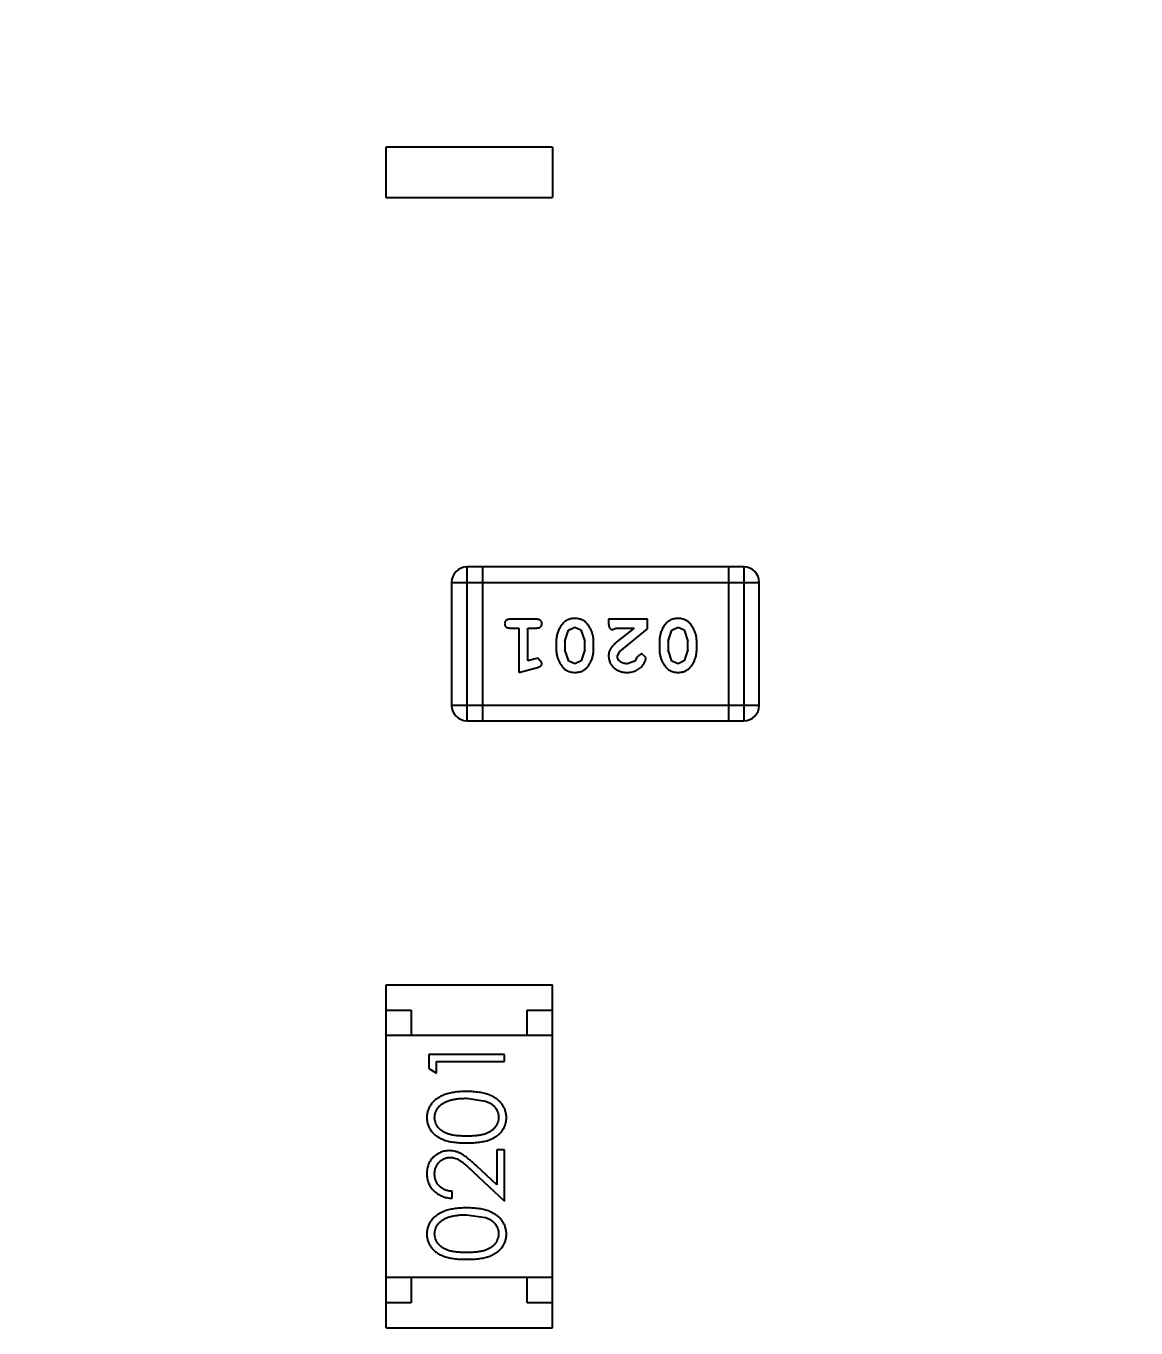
# Model space of a CAD drawing. Header units: millimetres. Extents: x 10 to 132, y -13 to 46.
# Drawn here: x 109.591 to 111.791, y 26.967 to 29.548 of the extents above; entities that cross this region are included whole.
import ezdxf

# ---------------------------------------------------------------- set-up
doc = ezdxf.new("R2010")
doc.units = ezdxf.units.MM
doc.header["$LTSCALE"] = 1.21
doc.header["$MEASUREMENT"] = 0
doc.header["$PDMODE"] = 3
doc.header["$PDSIZE"] = 0.3125
doc.layers.get('0').update_dxf_attribs({"linetype": 'CONTINUOUS'})
doc.layers.get('DEFPOINTS').update_dxf_attribs({"linetype": 'CONTINUOUS'})
doc.layers.add('Dim', color=3, linetype='CONTINUOUS', lineweight=25)
doc.styles.get("Standard").update_dxf_attribs({"font": 'txt', "width": 0.8})
doc.dimstyles.get("Standard").update_dxf_attribs({"dimtxt": 0.15625, "dimasz": 0.1875, "dimexe": 0.125, "dimexo": 0.0625, "dimgap": 0.09, "dimtad": 0, "dimtih": 1, "dimtoh": 1, "dimzin": 4, "dimdsep": 46, "dimtxsty": 'Standard', "dimblk": '_FILLED', "dimblk1": '_FILLED', "dimblk2": '_FILLED', "dimcen": 0.09, "dimazin": 1, "dimtp": 0.01, "dimtm": 0.01, "dimtfac": 1, "dimtofl": 0, "dimtmove": 0, "dimatfit": 3, "dimldrblk": '_FILLED', "dimfxl": 1, "dimtolj": 1, "dimtzin": 4, "dimarcsym": 0})

# ---------------------------------------------------------------- blocks, each defined once
blk = doc.blocks.new('_FILLED')
at = {"color": 0, "linetype": 'ByBlock'}
blk.add_solid([(0, 0), (-1, 0.1667), (-1, -0.1667)], dxfattribs=at)
blk = doc.blocks.new('*D41')
at = {"color": 0, "linetype": 'ByBlock', "lineweight": -2}
for p, q in [((96.2435, 28.0379), (96.2435, 39.6225)), ((119.1035, 27.9498), (119.1035, 39.6225)), ((96.2435, 39.56), (106.0285, 39.56)), ((119.1035, 39.56), (109.3185, 39.56))]:
    blk.add_line(p, q, dxfattribs=at)
at = {"layer": 'DEFPOINTS', "color": 0, "linetype": 'ByBlock'}
for p in [(96.2435, 28.0067), (119.1035, 27.9185)]:
    blk.add_point(p, dxfattribs=at)
at = {"color": 0, "linetype": 'ByBlock', "lineweight": -2, "rotation": 180}
blk.add_blockref('_FILLED', (96.2435, 39.56), dxfattribs=at)
at = {"color": 0, "linetype": 'ByBlock', "lineweight": -2}
blk.add_blockref('_FILLED', (119.1035, 39.56), dxfattribs=at)
at = {"color": 0, "linetype": 'ByBlock', "lineweight": -2, "insert": (107.6735, 39.56), "char_height": 1, "attachment_point": 5}
blk.add_mtext('\\A1;22.86', dxfattribs=at)

msp = doc.modelspace()

# ---------------------------------------------------------------- linework, layer by layer
at = {"color": 7, "linetype": 'Continuous'}
for p, q in [((110.3043, 29.3079), (110.3043, 29.2079)), ((110.6343, 29.3079), (110.3043, 29.3079)), ((110.6343, 29.3079), (110.6343, 29.2079)), ((110.3043, 29.2079), (110.6343, 29.2079)), ((110.465, 28.1708), (110.465, 28.4756)), ((111.0137, 28.4756), (110.465, 28.4756)), ((110.4955, 28.4756), (110.4955, 28.1708)), ((110.9832, 28.4756), (110.9832, 28.1708)), ((111.0137, 28.4756), (111.0137, 28.1708)), ((110.4345, 28.4451), (110.4345, 28.2013)), ((110.4345, 28.4451), (111.0441, 28.4451)), ((111.0441, 28.2013), (111.0441, 28.4451)), ((110.6025, 28.372), (110.5506, 28.372)), ((110.7456, 28.372), (110.7456, 28.3641)), ((110.8227, 28.372), (110.7456, 28.372)), ((110.8227, 28.3531), (110.8227, 28.372)), ((110.5506, 28.3546), (110.5679, 28.3546)), ((110.5679, 28.3546), (110.5679, 28.2665)), ((110.5852, 28.2897), (110.5852, 28.3546)), ((110.5852, 28.3546), (110.6025, 28.3546)), ((110.6591, 28.3286), (110.6664, 28.3504)), ((110.6664, 28.3504), (110.6786, 28.3562)), ((110.6786, 28.3562), (110.6908, 28.3509)), ((110.6908, 28.3509), (110.6984, 28.3286)), ((110.7543, 28.3515), (110.7598, 28.3546)), ((110.7598, 28.3546), (110.796, 28.3546)), ((110.796, 28.3546), (110.7624, 28.3276)), ((110.7677, 28.3081), (110.8227, 28.3531)), ((110.8636, 28.3286), (110.8709, 28.3504)), ((110.8709, 28.3504), (110.8832, 28.3562)), ((110.8832, 28.3562), (110.8953, 28.3509)), ((110.8953, 28.3509), (110.9029, 28.3286)), ((110.6418, 28.3289), (110.6418, 28.3112)), ((110.6591, 28.3286), (110.6591, 28.3114)), ((110.6984, 28.3114), (110.6984, 28.3286)), ((110.7157, 28.3112), (110.7157, 28.3289)), ((110.8463, 28.3289), (110.8463, 28.3112)), ((110.8636, 28.3286), (110.8636, 28.3114)), ((110.9029, 28.3114), (110.9029, 28.3286)), ((110.9203, 28.3112), (110.9203, 28.3289)), ((110.6002, 28.2938), (110.5852, 28.2897)), ((110.6056, 28.2949), (110.6002, 28.2938)), ((110.6135, 28.2856), (110.6056, 28.2949)), ((110.6667, 28.2891), (110.6591, 28.3114)), ((110.6788, 28.2839), (110.6667, 28.2891)), ((110.6912, 28.2897), (110.6788, 28.2839)), ((110.6984, 28.3114), (110.6912, 28.2897)), ((110.7629, 28.2984), (110.7677, 28.3081)), ((110.7973, 28.2892), (110.7824, 28.2839)), ((110.8023, 28.2977), (110.7973, 28.2892)), ((110.8107, 28.3043), (110.8023, 28.2977)), ((110.8196, 28.2959), (110.8107, 28.3043)), ((110.8712, 28.2891), (110.8636, 28.3114)), ((110.8833, 28.2839), (110.8712, 28.2891)), ((110.8957, 28.2897), (110.8833, 28.2839)), ((110.9029, 28.3114), (110.8957, 28.2897)), ((110.5679, 28.2665), (110.6044, 28.2764)), ((111.0441, 28.2013), (110.4345, 28.2013)), ((110.465, 28.1708), (111.0137, 28.1708)), ((110.3045, 26.9671), (110.3045, 27.6471)), ((110.3045, 27.6471), (110.6345, 27.6471)), ((110.6345, 26.9671), (110.6345, 27.6471)), ((110.3045, 27.5971), (110.3545, 27.5971)), ((110.3545, 27.5971), (110.3545, 27.5471)), ((110.5845, 27.5471), (110.5845, 27.5971)), ((110.5845, 27.5971), (110.6345, 27.5971)), ((110.6345, 27.5471), (110.3045, 27.5471)), ((110.3892, 27.5089), (110.3892, 27.4812)), ((110.5392, 27.5089), (110.3892, 27.5089)), ((110.4046, 27.4724), (110.4046, 27.4955)), ((110.4046, 27.4955), (110.5392, 27.4955)), ((110.5392, 27.4955), (110.5392, 27.5089)), ((110.3892, 27.4812), (110.4046, 27.4724)), ((110.4642, 27.4224), (110.5019, 27.4167)), ((110.5238, 27.3205), (110.5238, 27.2507)), ((110.5392, 27.3205), (110.5238, 27.3205)), ((110.5392, 27.2186), (110.5392, 27.3205)), ((110.5238, 27.2507), (110.4837, 27.2882)), ((110.4771, 27.2767), (110.5392, 27.2186)), ((110.4353, 27.2243), (110.4353, 27.2378)), ((110.4642, 27.1916), (110.5019, 27.186)), ((110.6345, 27.0671), (110.3045, 27.0671)), ((110.3545, 27.0671), (110.3545, 27.0171)), ((110.5845, 27.0171), (110.5845, 27.0671)), ((110.3545, 27.0171), (110.3045, 27.0171)), ((110.6345, 27.0171), (110.5845, 27.0171)), ((110.3045, 26.9671), (110.6345, 26.9671))]:
    msp.add_line(p, q, dxfattribs=at)
for centre, start, end in [((110.465, 28.4451), 90, 180), ((111.0137, 28.4451), 0, 90), ((110.465, 28.2013), 180, 270), ((111.0137, 28.2013), 270, 0)]:
    msp.add_arc(centre, 0.0305, start, end, dxfattribs=at)
for points, knots in [([(110.5506, 28.372), (110.5497, 28.3719), (110.548, 28.3719), (110.5457, 28.3714), (110.5437, 28.3707), (110.5422, 28.3696), (110.541, 28.3683), (110.5402, 28.3668), (110.5396, 28.3651), (110.5396, 28.3639), (110.5395, 28.3633)], [0, 0, 0, 0, 0.169012, 0.317488, 0.445429, 0.560977, 0.67065, 0.776666, 0.88492, 1, 1, 1, 1]), ([(110.5395, 28.3633), (110.5396, 28.3627), (110.5396, 28.3615), (110.5401, 28.3598), (110.541, 28.3583), (110.5422, 28.357), (110.5437, 28.3559), (110.5457, 28.3552), (110.548, 28.3547), (110.5497, 28.3547), (110.5506, 28.3546)], [0, 0, 0, 0, 0.11517, 0.223509, 0.328254, 0.438012, 0.553651, 0.682263, 0.830856, 1, 1, 1, 1]), ([(110.6135, 28.3633), (110.6135, 28.3639), (110.6134, 28.3651), (110.6129, 28.3668), (110.6121, 28.3683), (110.6109, 28.3696), (110.6093, 28.3707), (110.6074, 28.3714), (110.6051, 28.3719), (110.6034, 28.3719), (110.6025, 28.372)], [0, 0, 0, 0, 0.115051, 0.223278, 0.329269, 0.437893, 0.554681, 0.682591, 0.83103, 1, 1, 1, 1]), ([(110.6025, 28.3546), (110.6034, 28.3547), (110.6051, 28.3547), (110.6074, 28.3552), (110.6093, 28.3559), (110.6109, 28.357), (110.612, 28.3583), (110.6129, 28.3598), (110.6134, 28.3615), (110.6135, 28.3627), (110.6135, 28.3633)], [0, 0, 0, 0, 0.169102, 0.317658, 0.446239, 0.563118, 0.671828, 0.776546, 0.884858, 1, 1, 1, 1]), ([(110.6787, 28.3735), (110.6773, 28.3735), (110.6744, 28.3734), (110.6703, 28.3727), (110.6665, 28.3716), (110.6629, 28.37), (110.6596, 28.368), (110.6566, 28.3654), (110.6538, 28.3625), (110.6513, 28.3591), (110.6491, 28.3555), (110.6472, 28.3518), (110.6455, 28.3481), (110.6441, 28.3444), (110.6431, 28.3406), (110.6423, 28.3367), (110.6419, 28.3328), (110.6418, 28.3302), (110.6418, 28.3289)], [0, 0, 0, 0, 0.067217, 0.131051, 0.19272, 0.252824, 0.312745, 0.373449, 0.436041, 0.501494, 0.567761, 0.632087, 0.695096, 0.757109, 0.817993, 0.878657, 0.939311, 1, 1, 1, 1]), ([(110.7157, 28.3289), (110.7157, 28.33), (110.7157, 28.3321), (110.7154, 28.3353), (110.7149, 28.3384), (110.7142, 28.3415), (110.7133, 28.3446), (110.7122, 28.3475), (110.7109, 28.3505), (110.7095, 28.3534), (110.7079, 28.3561), (110.7063, 28.3587), (110.7046, 28.361), (110.703, 28.3631), (110.7013, 28.3649), (110.6996, 28.3666), (110.6978, 28.368), (110.6955, 28.3696), (110.6923, 28.3712), (110.6881, 28.3726), (110.6835, 28.3734), (110.6803, 28.3735), (110.6787, 28.3735)], [0, 0, 0, 0, 0.049886, 0.09882, 0.148132, 0.19689, 0.246038, 0.295176, 0.345305, 0.395692, 0.445312, 0.491875, 0.535813, 0.577009, 0.616081, 0.652689, 0.687585, 0.720206, 0.785062, 0.85223, 0.923759, 1, 1, 1, 1]), ([(110.7456, 28.3641), (110.7457, 28.363), (110.7457, 28.361), (110.7461, 28.3583), (110.7468, 28.3561), (110.7479, 28.3543), (110.7492, 28.3531), (110.7507, 28.3522), (110.7524, 28.3516), (110.7536, 28.3515), (110.7543, 28.3515)], [0, 0, 0, 0, 0.1844, 0.34094, 0.473574, 0.586824, 0.690029, 0.789175, 0.890445, 1, 1, 1, 1]), ([(110.8832, 28.3735), (110.8818, 28.3735), (110.8789, 28.3734), (110.8749, 28.3727), (110.871, 28.3716), (110.8674, 28.37), (110.8641, 28.368), (110.8611, 28.3654), (110.8583, 28.3625), (110.8558, 28.3591), (110.8536, 28.3555), (110.8517, 28.3518), (110.85, 28.3481), (110.8487, 28.3444), (110.8476, 28.3406), (110.8468, 28.3367), (110.8464, 28.3328), (110.8463, 28.3302), (110.8463, 28.3289)], [0, 0, 0, 0, 0.067217, 0.131051, 0.19272, 0.252824, 0.312745, 0.373449, 0.436041, 0.501494, 0.567761, 0.632087, 0.695096, 0.757109, 0.817993, 0.878657, 0.939311, 1, 1, 1, 1]), ([(110.9203, 28.3289), (110.9202, 28.33), (110.9202, 28.3321), (110.9199, 28.3353), (110.9194, 28.3384), (110.9187, 28.3415), (110.9178, 28.3446), (110.9167, 28.3475), (110.9154, 28.3505), (110.914, 28.3534), (110.9124, 28.3561), (110.9108, 28.3587), (110.9091, 28.361), (110.9075, 28.3631), (110.9058, 28.3649), (110.9041, 28.3666), (110.9023, 28.368), (110.9, 28.3696), (110.8968, 28.3712), (110.8926, 28.3726), (110.888, 28.3734), (110.8849, 28.3735), (110.8832, 28.3735)], [0, 0, 0, 0, 0.049886, 0.09882, 0.148132, 0.19689, 0.246038, 0.295176, 0.345305, 0.395692, 0.445312, 0.491875, 0.535813, 0.577009, 0.616081, 0.652689, 0.687585, 0.720206, 0.785062, 0.85223, 0.923759, 1, 1, 1, 1]), ([(110.7624, 28.3276), (110.7615, 28.3268), (110.7598, 28.3253), (110.7575, 28.3231), (110.7553, 28.321), (110.7535, 28.319), (110.7519, 28.3172), (110.7505, 28.3154), (110.7494, 28.3138), (110.7483, 28.3117), (110.7472, 28.3091), (110.7463, 28.306), (110.7457, 28.3027), (110.7457, 28.3004), (110.7456, 28.2993)], [0, 0, 0, 0, 0.103002, 0.197728, 0.285279, 0.365235, 0.437224, 0.502446, 0.560545, 0.611446, 0.707576, 0.80349, 0.900532, 1, 1, 1, 1]), ([(110.6418, 28.3112), (110.6418, 28.3101), (110.6419, 28.3079), (110.6422, 28.3048), (110.6427, 28.3016), (110.6434, 28.2985), (110.6443, 28.2955), (110.6454, 28.2925), (110.6467, 28.2895), (110.6482, 28.2866), (110.6498, 28.2839), (110.6514, 28.2813), (110.6531, 28.279), (110.6547, 28.2769), (110.6565, 28.275), (110.6582, 28.2734), (110.6599, 28.272), (110.6623, 28.2704), (110.6654, 28.2688), (110.6696, 28.2675), (110.6742, 28.2667), (110.6773, 28.2666), (110.6789, 28.2665)], [0, 0, 0, 0, 0.049855, 0.099516, 0.148482, 0.19758, 0.246804, 0.296268, 0.346517, 0.397047, 0.446826, 0.49336, 0.537801, 0.579207, 0.617974, 0.654833, 0.689171, 0.722088, 0.786392, 0.853518, 0.924186, 1, 1, 1, 1]), ([(110.6789, 28.2665), (110.6804, 28.2666), (110.6832, 28.2667), (110.6873, 28.2674), (110.6911, 28.2685), (110.6947, 28.2701), (110.698, 28.2721), (110.701, 28.2747), (110.7038, 28.2776), (110.7063, 28.281), (110.7085, 28.2846), (110.7104, 28.2883), (110.7121, 28.292), (110.7134, 28.2958), (110.7145, 28.2995), (110.7152, 28.3034), (110.7157, 28.3073), (110.7157, 28.3099), (110.7157, 28.3112)], [0, 0, 0, 0, 0.06692, 0.130834, 0.19258, 0.252759, 0.312631, 0.373411, 0.436359, 0.501894, 0.568244, 0.632472, 0.69556, 0.757163, 0.818592, 0.878885, 0.939235, 1, 1, 1, 1]), ([(110.7456, 28.2993), (110.7457, 28.2982), (110.7457, 28.296), (110.7462, 28.2928), (110.747, 28.2897), (110.7482, 28.2867), (110.7496, 28.2838), (110.7514, 28.2811), (110.7535, 28.2785), (110.7559, 28.2761), (110.7586, 28.2739), (110.7614, 28.2719), (110.7644, 28.2702), (110.7677, 28.2689), (110.7711, 28.2678), (110.7746, 28.2671), (110.7784, 28.2666), (110.781, 28.2666), (110.7823, 28.2665)], [0, 0, 0, 0, 0.060981, 0.120256, 0.178148, 0.236115, 0.293993, 0.352864, 0.413358, 0.476056, 0.539296, 0.602396, 0.665116, 0.728325, 0.792919, 0.859317, 0.928302, 1, 1, 1, 1]), ([(110.7824, 28.2839), (110.781, 28.2839), (110.7783, 28.284), (110.7745, 28.2848), (110.7711, 28.2862), (110.7683, 28.2881), (110.7659, 28.2904), (110.7642, 28.2929), (110.7631, 28.2956), (110.763, 28.2974), (110.7629, 28.2984)], [0, 0, 0, 0, 0.156344, 0.299348, 0.4327, 0.561, 0.682299, 0.791883, 0.89611, 1, 1, 1, 1]), ([(110.7823, 28.2665), (110.784, 28.2666), (110.7874, 28.2667), (110.7923, 28.2676), (110.797, 28.269), (110.8015, 28.271), (110.8057, 28.2734), (110.8093, 28.2763), (110.8125, 28.2795), (110.815, 28.2831), (110.817, 28.2867), (110.8184, 28.29), (110.8194, 28.293), (110.8195, 28.295), (110.8196, 28.2959)], [0, 0, 0, 0, 0.098286, 0.193983, 0.289056, 0.384352, 0.477435, 0.566197, 0.652355, 0.737986, 0.818188, 0.887401, 0.94802, 1, 1, 1, 1]), ([(110.8463, 28.3112), (110.8463, 28.3101), (110.8464, 28.3079), (110.8467, 28.3048), (110.8472, 28.3016), (110.8479, 28.2985), (110.8488, 28.2955), (110.8499, 28.2925), (110.8512, 28.2895), (110.8527, 28.2866), (110.8543, 28.2839), (110.8559, 28.2813), (110.8576, 28.279), (110.8593, 28.2769), (110.861, 28.275), (110.8627, 28.2734), (110.8644, 28.272), (110.8668, 28.2704), (110.8699, 28.2688), (110.8741, 28.2675), (110.8787, 28.2667), (110.8818, 28.2666), (110.8835, 28.2665)], [0, 0, 0, 0, 0.049855, 0.099516, 0.148482, 0.19758, 0.246804, 0.296268, 0.346517, 0.397047, 0.446826, 0.49336, 0.537801, 0.579207, 0.617974, 0.654833, 0.689171, 0.722088, 0.786392, 0.853518, 0.924186, 1, 1, 1, 1]), ([(110.8835, 28.2665), (110.8849, 28.2666), (110.8877, 28.2667), (110.8918, 28.2674), (110.8956, 28.2685), (110.8992, 28.2701), (110.9025, 28.2721), (110.9055, 28.2747), (110.9083, 28.2776), (110.9108, 28.281), (110.913, 28.2846), (110.9149, 28.2883), (110.9166, 28.292), (110.9179, 28.2958), (110.919, 28.2995), (110.9197, 28.3034), (110.9202, 28.3073), (110.9202, 28.3099), (110.9203, 28.3112)], [0, 0, 0, 0, 0.06692, 0.130834, 0.19258, 0.252759, 0.312631, 0.373411, 0.436359, 0.501894, 0.568244, 0.632472, 0.69556, 0.757163, 0.818592, 0.878885, 0.939235, 1, 1, 1, 1]), ([(110.6044, 28.2764), (110.6053, 28.2767), (110.6069, 28.2772), (110.6089, 28.278), (110.6106, 28.2789), (110.6118, 28.2799), (110.6126, 28.2811), (110.6131, 28.2825), (110.6135, 28.284), (110.6135, 28.285), (110.6135, 28.2856)], [0, 0, 0, 0, 0.187321, 0.344927, 0.475328, 0.579604, 0.674244, 0.773631, 0.882025, 1, 1, 1, 1]), ([(110.4642, 27.4359), (110.4619, 27.4358), (110.4574, 27.4358), (110.4509, 27.4355), (110.4447, 27.435), (110.4388, 27.4342), (110.4333, 27.4332), (110.4282, 27.4321), (110.4235, 27.4307), (110.4191, 27.4291), (110.415, 27.4273), (110.4111, 27.4254), (110.4076, 27.4232), (110.4043, 27.421), (110.4012, 27.4186), (110.3985, 27.416), (110.3959, 27.4133), (110.3937, 27.4104), (110.3917, 27.4074), (110.39, 27.4043), (110.3886, 27.4012), (110.3874, 27.3979), (110.3865, 27.3946), (110.3858, 27.3912), (110.3854, 27.3877), (110.3853, 27.3853), (110.3853, 27.3841)], [0, 0, 0, 0, 0.065278, 0.127205, 0.186168, 0.241675, 0.294115, 0.343609, 0.390387, 0.434463, 0.476646, 0.517002, 0.555936, 0.593716, 0.630057, 0.665601, 0.700745, 0.734917, 0.768681, 0.802087, 0.834849, 0.867433, 0.900138, 0.932806, 0.966212, 1, 1, 1, 1]), ([(110.543, 27.3841), (110.543, 27.3853), (110.543, 27.3877), (110.5425, 27.3912), (110.5419, 27.3946), (110.5409, 27.398), (110.5397, 27.4012), (110.5383, 27.4044), (110.5365, 27.4075), (110.5345, 27.4105), (110.5323, 27.4134), (110.5298, 27.4161), (110.527, 27.4187), (110.5239, 27.4211), (110.5206, 27.4234), (110.5171, 27.4255), (110.5133, 27.4274), (110.5092, 27.4292), (110.5048, 27.4308), (110.5001, 27.4321), (110.495, 27.4333), (110.4895, 27.4342), (110.4837, 27.4349), (110.4775, 27.4355), (110.471, 27.4358), (110.4665, 27.4358), (110.4642, 27.4359)], [0, 0, 0, 0, 0.033824, 0.067298, 0.10028, 0.133019, 0.165736, 0.198792, 0.232372, 0.266409, 0.301016, 0.336196, 0.371972, 0.408574, 0.446394, 0.485225, 0.525372, 0.567224, 0.611081, 0.65775, 0.70702, 0.759235, 0.814484, 0.873227, 0.934937, 1, 1, 1, 1]), ([(110.4007, 27.3845), (110.4008, 27.3862), (110.401, 27.3895), (110.4022, 27.3943), (110.4044, 27.399), (110.4067, 27.4027), (110.409, 27.4056), (110.411, 27.4076), (110.4132, 27.4096), (110.4157, 27.4114), (110.4184, 27.4131), (110.4214, 27.4146), (110.4245, 27.4161), (110.4279, 27.4174), (110.4316, 27.4186), (110.4355, 27.4196), (110.4397, 27.4204), (110.4441, 27.4212), (110.4488, 27.4217), (110.4537, 27.4222), (110.4588, 27.4223), (110.4624, 27.4224), (110.4642, 27.4224)], [0, 0, 0, 0, 0.059689, 0.119507, 0.181075, 0.246162, 0.279894, 0.314468, 0.350403, 0.387474, 0.426147, 0.466624, 0.508745, 0.553328, 0.600058, 0.649177, 0.700552, 0.754894, 0.811825, 0.871514, 0.934319, 1, 1, 1, 1]), ([(110.5019, 27.4167), (110.5029, 27.4163), (110.505, 27.4156), (110.5079, 27.4142), (110.5106, 27.4128), (110.5132, 27.4112), (110.5155, 27.4094), (110.5176, 27.4076), (110.5195, 27.4056), (110.5218, 27.4028), (110.5241, 27.3991), (110.5261, 27.3944), (110.5274, 27.3895), (110.5276, 27.3862), (110.5276, 27.3845)], [0, 0, 0, 0, 0.075949, 0.148549, 0.218996, 0.286119, 0.351826, 0.416074, 0.478265, 0.540325, 0.660405, 0.774606, 0.887187, 1, 1, 1, 1]), ([(110.3853, 27.3841), (110.3853, 27.3829), (110.3854, 27.3806), (110.3858, 27.3771), (110.3864, 27.3737), (110.3874, 27.3705), (110.3886, 27.3672), (110.39, 27.3641), (110.3917, 27.3611), (110.3937, 27.3581), (110.3959, 27.3553), (110.3983, 27.3527), (110.4011, 27.3502), (110.404, 27.3479), (110.4072, 27.3457), (110.4107, 27.3437), (110.4144, 27.3419), (110.4183, 27.3402), (110.4227, 27.3387), (110.4274, 27.3374), (110.4325, 27.3363), (110.438, 27.3355), (110.444, 27.3348), (110.4504, 27.3343), (110.4572, 27.334), (110.4618, 27.334), (110.4642, 27.3339)], [0, 0, 0, 0, 0.033742, 0.066533, 0.099153, 0.13154, 0.164087, 0.196563, 0.229707, 0.263315, 0.297504, 0.331686, 0.366482, 0.4021, 0.438958, 0.476748, 0.515985, 0.556589, 0.599519, 0.645765, 0.695487, 0.748721, 0.805687, 0.866754, 0.931405, 1, 1, 1, 1]), ([(110.4642, 27.3474), (110.4622, 27.3474), (110.4583, 27.3474), (110.4526, 27.3477), (110.4473, 27.348), (110.4424, 27.3485), (110.4379, 27.3491), (110.4337, 27.35), (110.43, 27.3509), (110.4266, 27.352), (110.4235, 27.3532), (110.4206, 27.3546), (110.4179, 27.3561), (110.4154, 27.3577), (110.413, 27.3594), (110.4109, 27.3613), (110.4089, 27.3633), (110.4067, 27.3662), (110.4043, 27.37), (110.4022, 27.3747), (110.401, 27.3796), (110.4008, 27.3829), (110.4007, 27.3845)], [0, 0, 0, 0, 0.073302, 0.142286, 0.206253, 0.266017, 0.321612, 0.372532, 0.419497, 0.462398, 0.502825, 0.541489, 0.579034, 0.615143, 0.650298, 0.684912, 0.718701, 0.752189, 0.817245, 0.879117, 0.939613, 1, 1, 1, 1]), ([(110.5276, 27.3845), (110.5276, 27.3829), (110.5274, 27.3796), (110.5261, 27.3747), (110.524, 27.37), (110.5216, 27.3662), (110.5193, 27.3634), (110.5174, 27.3613), (110.5153, 27.3594), (110.5129, 27.3576), (110.5104, 27.356), (110.5077, 27.3545), (110.5048, 27.3532), (110.5017, 27.3519), (110.4983, 27.3508), (110.4945, 27.3499), (110.4904, 27.3492), (110.4859, 27.3485), (110.481, 27.348), (110.4757, 27.3477), (110.4701, 27.3474), (110.4662, 27.3474), (110.4642, 27.3474)], [0, 0, 0, 0, 0.060034, 0.120278, 0.182348, 0.247919, 0.281641, 0.315701, 0.350322, 0.385703, 0.421819, 0.459196, 0.497866, 0.538301, 0.58121, 0.628183, 0.679403, 0.734699, 0.794074, 0.858416, 0.927049, 1, 1, 1, 1]), ([(110.4642, 27.3339), (110.4666, 27.334), (110.4713, 27.334), (110.478, 27.3343), (110.4844, 27.3348), (110.4903, 27.3355), (110.4959, 27.3364), (110.501, 27.3375), (110.5057, 27.3388), (110.5101, 27.3403), (110.5141, 27.342), (110.5178, 27.3439), (110.5213, 27.3459), (110.5245, 27.348), (110.5274, 27.3503), (110.5302, 27.3528), (110.5326, 27.3555), (110.5348, 27.3583), (110.5367, 27.3612), (110.5384, 27.3642), (110.5399, 27.3673), (110.541, 27.3705), (110.5419, 27.3738), (110.5426, 27.3771), (110.543, 27.3806), (110.543, 27.3829), (110.543, 27.3841)], [0, 0, 0, 0, 0.068113, 0.132564, 0.193427, 0.250218, 0.303569, 0.353576, 0.400235, 0.443586, 0.484619, 0.524292, 0.56238, 0.599049, 0.63494, 0.669782, 0.704009, 0.737842, 0.771098, 0.803896, 0.836415, 0.868639, 0.900715, 0.933378, 0.966213, 1, 1, 1, 1]), ([(110.4299, 27.3186), (110.4284, 27.3185), (110.4255, 27.3184), (110.4212, 27.3178), (110.4171, 27.3168), (110.413, 27.3155), (110.4092, 27.3137), (110.4055, 27.3115), (110.4019, 27.309), (110.3986, 27.3061), (110.3954, 27.3029), (110.3928, 27.2993), (110.3905, 27.2956), (110.3885, 27.2916), (110.3871, 27.2873), (110.3861, 27.2828), (110.3854, 27.2781), (110.3854, 27.2749), (110.3853, 27.2732)], [0, 0, 0, 0, 0.06271, 0.123347, 0.183401, 0.242828, 0.302097, 0.36242, 0.423725, 0.487032, 0.550491, 0.612709, 0.674265, 0.73617, 0.799211, 0.863483, 0.930525, 1, 1, 1, 1]), ([(110.4007, 27.2725), (110.4007, 27.2737), (110.4008, 27.2759), (110.4012, 27.2791), (110.4019, 27.2822), (110.4029, 27.2852), (110.4042, 27.288), (110.4057, 27.2907), (110.4076, 27.2933), (110.4097, 27.2957), (110.4119, 27.2979), (110.4144, 27.2998), (110.4169, 27.3014), (110.4195, 27.3028), (110.4223, 27.3038), (110.4251, 27.3045), (110.4281, 27.305), (110.4301, 27.3051), (110.4311, 27.3051)], [0, 0, 0, 0, 0.068027, 0.133505, 0.19695, 0.26027, 0.322741, 0.384982, 0.448465, 0.513424, 0.578224, 0.640011, 0.700094, 0.760067, 0.819012, 0.877878, 0.938035, 1, 1, 1, 1]), ([(110.4837, 27.2882), (110.4822, 27.2896), (110.4792, 27.2924), (110.4749, 27.2964), (110.4707, 27.2999), (110.4669, 27.3031), (110.4632, 27.306), (110.4599, 27.3084), (110.4567, 27.3105), (110.4529, 27.3129), (110.4481, 27.3152), (110.4422, 27.3171), (110.4362, 27.3183), (110.432, 27.3185), (110.4299, 27.3186)], [0, 0, 0, 0, 0.09953, 0.192079, 0.277712, 0.357454, 0.429648, 0.495771, 0.555538, 0.608657, 0.707578, 0.804328, 0.901298, 1, 1, 1, 1]), ([(110.4311, 27.3051), (110.4327, 27.305), (110.436, 27.3049), (110.4408, 27.3039), (110.4454, 27.3022), (110.4492, 27.3002), (110.4523, 27.2981), (110.455, 27.2963), (110.458, 27.2939), (110.4612, 27.2913), (110.4648, 27.2882), (110.4686, 27.2847), (110.4728, 27.2809), (110.4756, 27.2781), (110.4771, 27.2767)], [0, 0, 0, 0, 0.088014, 0.174976, 0.2638, 0.355443, 0.406413, 0.465519, 0.533076, 0.609353, 0.693899, 0.787171, 0.889197, 1, 1, 1, 1]), ([(110.3853, 27.2732), (110.3854, 27.2716), (110.3854, 27.2683), (110.3861, 27.2634), (110.3872, 27.2588), (110.3888, 27.2544), (110.3908, 27.2502), (110.3932, 27.2462), (110.396, 27.2423), (110.3993, 27.2388), (110.403, 27.2355), (110.4069, 27.2326), (110.411, 27.2302), (110.4154, 27.2282), (110.42, 27.2265), (110.4249, 27.2254), (110.43, 27.2246), (110.4335, 27.2244), (110.4353, 27.2243)], [0, 0, 0, 0, 0.06445, 0.126725, 0.187421, 0.247417, 0.306749, 0.366595, 0.427749, 0.490235, 0.553031, 0.614805, 0.676505, 0.738096, 0.801021, 0.864897, 0.931209, 1, 1, 1, 1]), ([(110.4353, 27.2378), (110.434, 27.2379), (110.4314, 27.2382), (110.4276, 27.2389), (110.4241, 27.2398), (110.4207, 27.2411), (110.4177, 27.2426), (110.4148, 27.2443), (110.4122, 27.2463), (110.4098, 27.2486), (110.4077, 27.2511), (110.4058, 27.2537), (110.4042, 27.2564), (110.4029, 27.2594), (110.402, 27.2625), (110.4012, 27.2657), (110.4008, 27.2691), (110.4007, 27.2714), (110.4007, 27.2725)], [0, 0, 0, 0, 0.073648, 0.143686, 0.210962, 0.275557, 0.338064, 0.399311, 0.4594, 0.51934, 0.579024, 0.637809, 0.695959, 0.754122, 0.813113, 0.873453, 0.935561, 1, 1, 1, 1]), ([(110.4642, 27.2051), (110.4619, 27.2051), (110.4574, 27.205), (110.4509, 27.2047), (110.4447, 27.2042), (110.4388, 27.2034), (110.4333, 27.2025), (110.4282, 27.2013), (110.4235, 27.1999), (110.4191, 27.1983), (110.415, 27.1965), (110.4111, 27.1946), (110.4076, 27.1925), (110.4043, 27.1902), (110.4012, 27.1878), (110.3985, 27.1852), (110.3959, 27.1825), (110.3937, 27.1796), (110.3917, 27.1767), (110.39, 27.1736), (110.3886, 27.1704), (110.3874, 27.1671), (110.3865, 27.1638), (110.3858, 27.1604), (110.3854, 27.1569), (110.3853, 27.1545), (110.3853, 27.1533)], [0, 0, 0, 0, 0.065278, 0.127205, 0.186168, 0.241675, 0.294115, 0.343609, 0.390387, 0.434463, 0.476646, 0.517002, 0.555936, 0.593716, 0.630057, 0.665601, 0.700745, 0.734917, 0.768681, 0.802087, 0.834849, 0.867433, 0.900138, 0.932806, 0.966212, 1, 1, 1, 1]), ([(110.543, 27.1533), (110.543, 27.1545), (110.543, 27.1569), (110.5425, 27.1604), (110.5419, 27.1638), (110.5409, 27.1672), (110.5397, 27.1704), (110.5383, 27.1736), (110.5365, 27.1767), (110.5345, 27.1797), (110.5323, 27.1826), (110.5298, 27.1854), (110.527, 27.188), (110.5239, 27.1904), (110.5206, 27.1926), (110.5171, 27.1947), (110.5133, 27.1966), (110.5092, 27.1984), (110.5048, 27.2), (110.5001, 27.2013), (110.495, 27.2025), (110.4895, 27.2035), (110.4837, 27.2042), (110.4775, 27.2047), (110.471, 27.205), (110.4665, 27.2051), (110.4642, 27.2051)], [0, 0, 0, 0, 0.033824, 0.067298, 0.10028, 0.133019, 0.165736, 0.198792, 0.232372, 0.266409, 0.301016, 0.336196, 0.371972, 0.408574, 0.446394, 0.485225, 0.525372, 0.567224, 0.611081, 0.65775, 0.70702, 0.759235, 0.814484, 0.873227, 0.934937, 1, 1, 1, 1]), ([(110.4007, 27.1538), (110.4008, 27.1554), (110.401, 27.1587), (110.4022, 27.1635), (110.4044, 27.1682), (110.4067, 27.172), (110.409, 27.1748), (110.411, 27.1769), (110.4132, 27.1788), (110.4157, 27.1806), (110.4184, 27.1823), (110.4214, 27.1839), (110.4245, 27.1853), (110.4279, 27.1866), (110.4316, 27.1878), (110.4355, 27.1889), (110.4397, 27.1897), (110.4441, 27.1904), (110.4488, 27.1909), (110.4537, 27.1914), (110.4588, 27.1916), (110.4624, 27.1916), (110.4642, 27.1916)], [0, 0, 0, 0, 0.059689, 0.119507, 0.181075, 0.246162, 0.279894, 0.314468, 0.350403, 0.387474, 0.426147, 0.466624, 0.508745, 0.553328, 0.600058, 0.649177, 0.700552, 0.754894, 0.811825, 0.871514, 0.934319, 1, 1, 1, 1]), ([(110.5019, 27.186), (110.5029, 27.1856), (110.505, 27.1848), (110.5079, 27.1835), (110.5106, 27.182), (110.5132, 27.1804), (110.5155, 27.1787), (110.5176, 27.1768), (110.5195, 27.1748), (110.5218, 27.172), (110.5241, 27.1683), (110.5261, 27.1636), (110.5274, 27.1587), (110.5276, 27.1554), (110.5276, 27.1538)], [0, 0, 0, 0, 0.075949, 0.148549, 0.218996, 0.286119, 0.351826, 0.416074, 0.478265, 0.540325, 0.660405, 0.774606, 0.887187, 1, 1, 1, 1]), ([(110.3853, 27.1533), (110.3853, 27.1521), (110.3854, 27.1498), (110.3858, 27.1463), (110.3864, 27.143), (110.3874, 27.1397), (110.3886, 27.1365), (110.39, 27.1334), (110.3917, 27.1303), (110.3937, 27.1274), (110.3959, 27.1246), (110.3983, 27.1219), (110.4011, 27.1194), (110.404, 27.1171), (110.4072, 27.115), (110.4107, 27.1129), (110.4144, 27.1111), (110.4183, 27.1094), (110.4227, 27.108), (110.4274, 27.1067), (110.4325, 27.1056), (110.438, 27.1047), (110.444, 27.104), (110.4504, 27.1035), (110.4572, 27.1032), (110.4618, 27.1032), (110.4642, 27.1032)], [0, 0, 0, 0, 0.033742, 0.066533, 0.099153, 0.13154, 0.164087, 0.196563, 0.229707, 0.263315, 0.297504, 0.331686, 0.366482, 0.4021, 0.438958, 0.476748, 0.515985, 0.556589, 0.599519, 0.645765, 0.695487, 0.748721, 0.805687, 0.866754, 0.931405, 1, 1, 1, 1]), ([(110.4642, 27.1166), (110.4622, 27.1166), (110.4583, 27.1166), (110.4526, 27.1169), (110.4473, 27.1172), (110.4424, 27.1178), (110.4379, 27.1184), (110.4337, 27.1192), (110.43, 27.1201), (110.4266, 27.1212), (110.4235, 27.1224), (110.4206, 27.1238), (110.4179, 27.1253), (110.4154, 27.1269), (110.413, 27.1287), (110.4109, 27.1306), (110.4089, 27.1326), (110.4067, 27.1354), (110.4043, 27.1392), (110.4022, 27.1439), (110.401, 27.1488), (110.4008, 27.1521), (110.4007, 27.1538)], [0, 0, 0, 0, 0.073302, 0.142286, 0.206253, 0.266017, 0.321612, 0.372532, 0.419497, 0.462398, 0.502825, 0.541489, 0.579034, 0.615143, 0.650298, 0.684912, 0.718701, 0.752189, 0.817245, 0.879117, 0.939613, 1, 1, 1, 1]), ([(110.5276, 27.1538), (110.5276, 27.1521), (110.5274, 27.1488), (110.5261, 27.1439), (110.524, 27.1392), (110.5216, 27.1354), (110.5193, 27.1326), (110.5174, 27.1305), (110.5153, 27.1286), (110.5129, 27.1269), (110.5104, 27.1252), (110.5077, 27.1238), (110.5048, 27.1224), (110.5017, 27.1212), (110.4983, 27.1201), (110.4945, 27.1192), (110.4904, 27.1184), (110.4859, 27.1177), (110.481, 27.1173), (110.4757, 27.1169), (110.4701, 27.1166), (110.4662, 27.1166), (110.4642, 27.1166)], [0, 0, 0, 0, 0.060034, 0.120278, 0.182348, 0.247919, 0.281641, 0.315701, 0.350322, 0.385703, 0.421819, 0.459196, 0.497866, 0.538301, 0.58121, 0.628183, 0.679403, 0.734699, 0.794074, 0.858416, 0.927049, 1, 1, 1, 1]), ([(110.4642, 27.1032), (110.4666, 27.1032), (110.4713, 27.1032), (110.478, 27.1035), (110.4844, 27.104), (110.4903, 27.1047), (110.4959, 27.1056), (110.501, 27.1067), (110.5057, 27.108), (110.5101, 27.1095), (110.5141, 27.1112), (110.5178, 27.1131), (110.5213, 27.1151), (110.5245, 27.1173), (110.5274, 27.1196), (110.5302, 27.122), (110.5326, 27.1247), (110.5348, 27.1275), (110.5367, 27.1304), (110.5384, 27.1334), (110.5399, 27.1365), (110.541, 27.1397), (110.5419, 27.143), (110.5426, 27.1463), (110.543, 27.1498), (110.543, 27.1521), (110.543, 27.1533)], [0, 0, 0, 0, 0.068113, 0.132564, 0.193427, 0.250218, 0.303569, 0.353576, 0.400235, 0.443586, 0.484619, 0.524292, 0.56238, 0.599049, 0.63494, 0.669782, 0.704009, 0.737842, 0.771098, 0.803896, 0.836415, 0.868639, 0.900715, 0.933378, 0.966213, 1, 1, 1, 1])]:
    msp.add_open_spline(points, degree=3, knots=knots, dxfattribs=at)

# ---------------------------------------------------------------- dimensions: what is measured, and where the dimension line sits
at = {"layer": 'Dim'}
dim = msp.add_linear_dim(base=(119.1035, 39.56), p1=(96.2435, 28.0067), p2=(119.1035, 27.9185), dimstyle='Standard', override={"dimscale": 0.5, "dimtxt": 2, "dimasz": 2, "dimtih": 0, "dimtoh": 0, "dimzin": 0, "dimcen": 0.198, "dimadec": 0, "dimazin": 0, "dimtp": 0, "dimtm": 0, "dimtdec": 4, "dimtzin": 0}, dxfattribs=at)
dim.commit()
dim.dimension.update_dxf_attribs({"geometry": '*D41', "text_midpoint": (107.6735, 39.56)})

doc.saveas('drawing.dxf')
